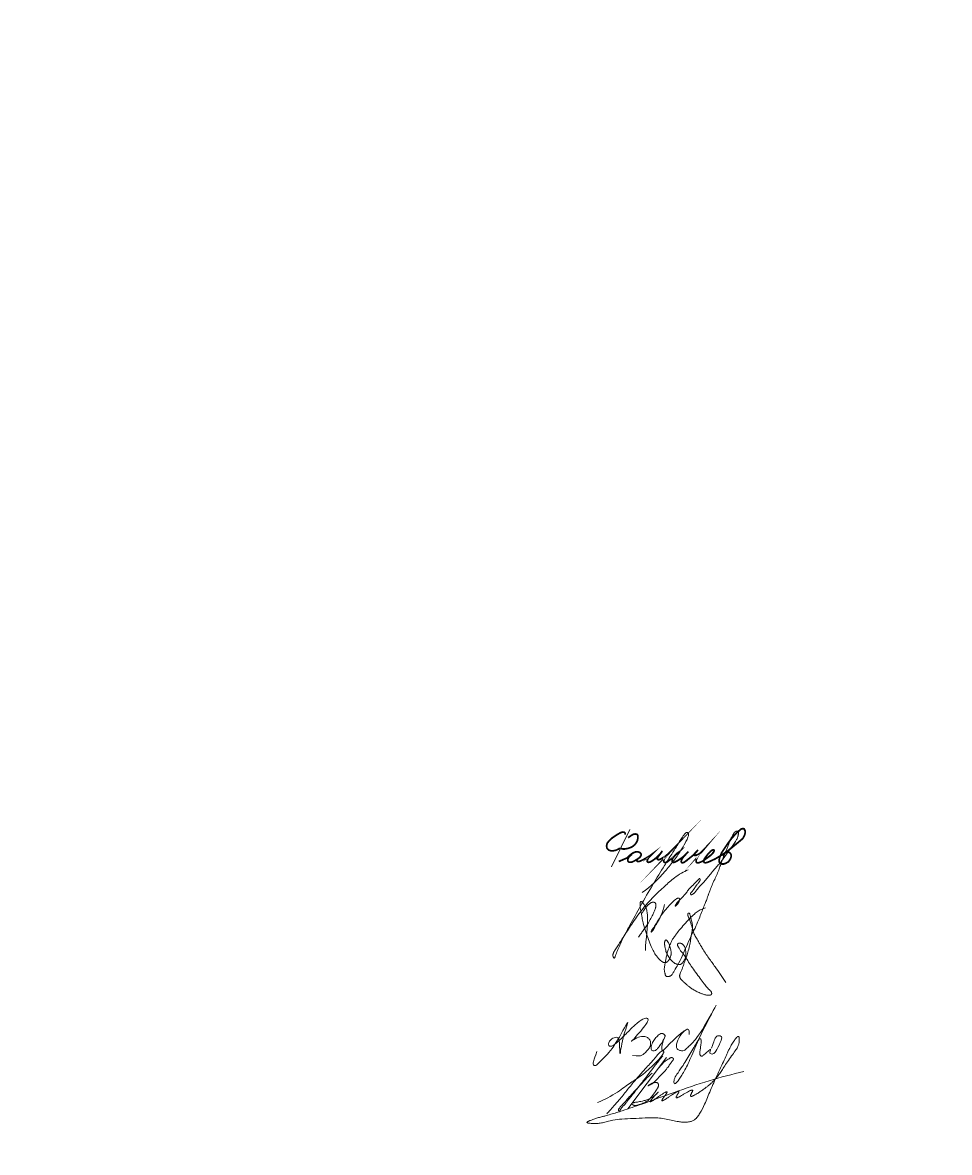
# Model space of a CAD drawing. Header units: millimetres. Extents: x 0 to 210, y 0 to 297.
# Drawn here: x 0 to 96.7, y 0 to 117.9 of the extents above; entities that cross this region are included whole.
import ezdxf

# ---------------------------------------------------------------- set-up
doc = ezdxf.new("R2010")
doc.units = ezdxf.units.MM
for name, pattern in [('K5LT32789', [0]), ('K5LT32790', [0]), ('K5LT32791', [0])]:
    doc.linetypes.add(name, pattern=pattern)
doc.layers.add('Системный слой', color=7, linetype='Continuous')

# ---------------------------------------------------------------- blocks, each defined once
blk = doc.blocks.new('U4')
at = {"layer": 'Системный слой', "color": 5, "linetype": 'K5LT32789', "lineweight": 18, "true_color": 0x0000ff}
for points in [[(67.11, 12.14), (66.9, 12.45), (66.59, 12.45), (66.29, 12.15), (65.95, 11.81), (65.68, 11.35), (65.56, 10.74), (65.75, 10.55), (66.08, 10.63), (66.28, 10.83), (66.52, 11.12), (66.84, 11.61), (67.2, 12.32), (66.84, 11.61), (66.72, 11.04), (66.72, 10.71), (66.8, 10.63), (66.95, 10.68), (67.64, 11.45), (68.4, 12.14), (68.78, 12.48), (69.19, 12.75), (69.37, 12.86), (69.52, 12.86), (69.6, 12.65), (69.6, 12.42), (69.6, 12.18), (69.6, 12.65), (69.52, 12.86), (69.37, 12.87), (68.78, 12.48), (68.23, 11.39), (68.23, 10.9), (68.45, 10.68), (68.77, 10.6), (69.09, 10.6), (69.34, 10.86), (69.67, 11.18), (70.72, 12.23), (73.24, 16.92), (70.72, 12.23), (69.82, 9.99), (69.13, 8.54), (68.51, 7.57), (68.1, 7.08), (67.98, 7.19), (67.98, 7.6), (68.27, 8.13), (68.8, 8.83), (69.64, 10.23), (70.5, 11.69), (70.69, 11.88), (70.83, 11.86), (70.87, 11.63), (70.79, 11.14), (70.74, 10.74), (70.66, 10.35), (70.74, 10.06), (70.9, 9.98), (71.12, 10.2), (71.55, 10.53), (71.93, 10.91), (71.68, 10.41), (71.8, 10.3), (71.97, 10.23), (72.16, 10.3), (72.4, 10.54), (73.03, 11.86), (72.96, 12.13), (72.71, 12.2), (72.4, 12.12), (72.2, 11.72), (72.05, 11.27), (71.93, 10.88)], [(59.96, 10.53), (59.77, 10.01), (59.59, 9.5), (59.53, 9.18), (59.66, 9.05), (59.86, 9.05), (60.03, 9.22), (60.55, 9.74), (61.81, 11), (63.63, 14.57), (62.54, 11.9), (62.34, 9.52), (62.34, 11.72), (62.12, 12.07), (61.6, 11.96), (61.24, 11.6), (61.11, 11.28), (61.24, 11.05), (61.56, 11.05), (62.34, 11.72), (63.41, 12.79), (64.15, 13.53), (64.99, 14.08), (65.35, 13.97), (65.26, 13.66), (65.04, 13.28), (64.34, 12.45), (63.76, 11.76), (63.36, 11.49), (64.14, 12.02), (64.77, 12.13), (65.17, 12.04), (65.45, 11.84), (65.57, 11.51), (65.57, 11.11), (65.33, 10.74), (65.08, 10.5), (64.7, 10.11), (64.27, 10.01), (63.68, 10.12)]]:
    blk.add_open_spline(points, degree=3, dxfattribs=at)
blk = doc.blocks.new('U5')
at = {"layer": 'Системный слой', "color": 5, "linetype": 'K5LT32790', "lineweight": 18, "true_color": 0x0000ff}
blk.add_open_spline([(65.01, 21.08), (65.04, 22.29), (65.34, 23.65), (65.2, 25.09), (65.13, 25.37), (65.05, 25.56), (64.97, 25.72), (64.88, 25.86), (64.79, 25.98), (64.72, 26.07), (64.67, 26.12), (64.63, 26.15), (64.61, 26.17), (64.6, 26.18), (64.58, 26.18), (64.57, 26.19), (64.56, 26.19), (64.56, 26.19), (64.55, 26.19), (64.54, 26.19), (64.54, 26.19), (64.53, 26.18), (64.53, 26.18), (64.52, 26.17), (64.51, 26.17), (64.51, 26.16), (64.5, 26.15), (64.5, 26.13), (64.49, 26.12), (64.48, 26.09), (64.48, 26.06), (64.47, 26.02), (64.47, 25.95), (64.47, 25.86), (64.47, 25.75), (64.47, 25.62), (64.48, 25.48), (64.51, 25.32), (64.54, 25.13), (64.6, 24.86), (64.68, 24.46), (64.79, 23.9), (64.98, 23.18), (65.26, 22.42), (65.53, 21.7), (65.79, 21.1), (66.05, 20.66), (66.29, 20.34), (66.5, 20.12), (66.66, 19.97), (66.78, 19.89), (66.85, 19.85), (66.91, 19.83), (66.96, 19.81), (67.01, 19.81), (67.06, 19.81), (67.11, 19.81), (67.16, 19.82), (67.21, 19.84), (67.25, 19.86), (67.29, 19.88), (67.32, 19.9), (67.35, 19.93), (67.39, 19.97), (67.43, 20.04), (67.49, 20.12), (67.56, 20.24), (67.62, 20.37), (67.66, 20.5), (67.69, 20.62), (67.7, 20.74), (67.7, 20.88), (67.68, 21.05), (67.64, 21.26), (67.58, 21.49), (67.51, 21.7), (67.44, 21.85), (67.39, 21.95), (67.34, 22.02), (67.3, 22.07), (67.26, 22.11), (67.23, 22.13), (67.2, 22.15), (67.19, 22.16), (67.18, 22.16), (67.17, 22.17), (67.16, 22.17), (67.15, 22.17), (67.14, 22.17), (67.14, 22.16), (67.13, 22.16), (67.12, 22.16), (67.12, 22.15), (67.11, 22.15), (67.1, 22.14), (67.09, 22.13), (67.08, 22.12), (67.07, 22.1), (67.06, 22.07), (67.05, 22.03), (67.03, 21.99), (67.02, 21.93), (67.01, 21.87), (67.01, 21.8), (67.01, 21.71), (67.03, 21.59), (67.06, 21.42), (67.1, 21.21), (67.16, 20.96), (67.24, 20.74), (67.35, 20.53), (67.48, 20.33), (67.63, 20.14), (67.8, 19.97), (67.95, 19.83), (68.09, 19.73), (68.21, 19.67), (68.31, 19.64), (68.4, 19.61), (68.48, 19.6), (68.55, 19.6), (68.61, 19.6), (68.66, 19.61), (68.7, 19.63), (68.74, 19.65), (68.78, 19.67), (68.82, 19.7), (68.86, 19.74), (68.92, 19.8), (68.98, 19.88), (69.04, 19.98), (69.11, 20.11), (69.17, 20.25), (69.21, 20.39), (69.23, 20.55), (69.25, 20.72), (69.24, 20.9), (69.22, 21.08), (69.19, 21.24), (69.14, 21.38), (69.09, 21.49), (69.03, 21.57), (68.98, 21.64), (68.93, 21.69), (68.88, 21.73), (68.82, 21.77), (68.76, 21.8), (68.7, 21.82), (68.65, 21.83), (68.6, 21.84), (68.57, 21.84), (68.54, 21.84), (68.51, 21.83), (68.48, 21.82), (68.46, 21.81), (68.43, 21.8), (68.41, 21.78), (68.4, 21.77), (68.39, 21.76), (68.38, 21.74), (68.37, 21.73), (68.37, 21.72), (68.36, 21.71), (68.36, 21.69), (68.36, 21.68), (68.36, 21.66), (68.37, 21.63), (68.37, 21.6), (68.39, 21.56), (68.41, 21.51), (68.45, 21.44), (68.5, 21.35), (68.56, 21.23), (68.64, 21.11), (68.76, 20.96), (68.94, 20.75), (69.17, 20.43), (69.46, 19.97), (69.81, 19.4), (70.26, 18.78), (70.72, 18.19), (71.1, 17.66), (71.37, 17.28), (71.59, 17.07), (71.73, 16.95), (71.81, 16.85), (71.87, 16.78), (71.9, 16.72), (71.92, 16.67), (71.93, 16.63), (71.94, 16.59), (71.94, 16.57), (71.94, 16.55), (71.93, 16.53), (71.93, 16.52), (71.92, 16.5), (71.91, 16.49), (71.91, 16.48), (71.89, 16.47), (71.88, 16.46), (71.86, 16.45), (71.84, 16.43), (71.81, 16.42), (71.77, 16.41), (71.73, 16.4), (71.68, 16.39), (71.62, 16.39), (71.55, 16.39), (71.45, 16.41), (71.31, 16.44), (71.1, 16.49), (70.8, 16.6), (70.43, 16.76), (70.05, 16.95), (69.74, 17.15), (69.5, 17.35), (69.28, 17.55), (69.04, 17.76), (68.84, 17.94), (68.71, 18.09), (68.65, 18.18), (68.62, 18.24), (68.6, 18.3), (68.59, 18.35), (68.59, 18.4), (68.59, 18.45), (68.59, 18.5), (68.61, 18.55), (68.62, 18.61), (68.65, 18.69), (68.7, 18.79), (68.77, 18.95), (68.86, 19.17), (68.96, 19.46), (69.07, 19.78), (69.2, 20.13), (69.35, 20.54), (69.51, 21.07), (69.66, 21.68), (69.75, 22.25), (69.81, 22.71), (69.88, 23.06), (69.93, 23.36), (69.94, 23.59), (69.92, 23.78), (69.88, 23.96), (69.83, 24.16), (69.78, 24.37), (69.74, 24.56), (69.7, 24.7), (69.67, 24.8), (69.65, 24.87), (69.63, 24.91), (69.61, 24.93), (69.6, 24.95), (69.59, 24.96), (69.58, 24.96), (69.57, 24.97), (69.56, 24.97), (69.56, 24.97), (69.55, 24.97), (69.54, 24.97), (69.53, 24.97), (69.52, 24.97), (69.51, 24.97), (69.5, 24.96), (69.49, 24.95), (69.48, 24.95), (69.47, 24.94), (69.46, 24.93), (69.45, 24.92), (69.45, 24.91), (69.44, 24.89), (69.44, 24.88), (69.43, 24.86), (69.43, 24.84), (69.43, 24.81), (69.44, 24.78), (69.45, 24.74), (69.46, 24.69), (69.49, 24.63), (69.52, 24.55), (69.57, 24.45), (69.62, 24.33), (69.67, 24.18), (69.72, 24), (69.79, 23.78), (69.89, 23.51), (69.98, 23.2), (70.06, 22.91), (70.16, 22.66), (70.27, 22.45), (70.41, 22.23), (70.56, 21.98), (70.74, 21.67), (70.98, 21.26), (71.28, 20.79), (71.63, 20.29), (71.96, 19.82), (72.57, 18.98), (73.05, 18.28), (73.41, 17.72)], degree=3, knots=[0, 0, 0, 0, 23.088924, 25.905784, 27.368497, 28.578535, 29.721875, 30.813961, 31.805183, 32.534012, 32.992903, 33.225793, 33.377047, 33.48833, 33.574551, 33.643805, 33.701224, 33.750367, 33.79387, 33.833355, 33.872141, 33.912355, 33.95659, 34.00557, 34.061357, 34.126468, 34.204109, 34.298549, 34.415744, 34.564555, 34.759459, 35.028229, 35.412864, 35.997175, 36.728139, 37.568941, 38.433825, 39.401332, 40.578431, 42.235398, 44.569602, 48.269133, 53.187712, 58.58434, 63.764044, 67.778676, 70.998143, 73.369834, 75.349816, 76.796874, 77.581324, 78.028914, 78.378087, 78.696803, 79.013489, 79.343373, 79.678587, 80.006824, 80.317932, 80.606471, 80.866035, 81.11641, 81.383983, 81.718354, 82.16781, 82.839361, 83.733235, 84.705422, 85.582724, 86.324391, 87.057116, 87.890757, 88.945341, 90.321141, 91.965571, 93.426367, 94.484215, 95.101021, 95.580997, 96.013141, 96.361093, 96.626002, 96.782739, 96.889142, 96.971138, 97.03813, 97.095272, 97.145901, 97.188561, 97.228747, 97.268915, 97.315311, 97.366861, 97.425655, 97.494454, 97.577142, 97.679623, 97.811915, 97.985663, 98.226797, 98.532587, 98.897786, 99.296036, 99.737821, 100.261724, 100.964229, 101.99978, 103.525411, 105.150667, 106.72453, 108.093532, 109.590313, 111.195302, 112.777483, 114.126394, 115.159714, 115.93325, 116.599105, 117.196687, 117.716186, 118.147278, 118.512091, 118.830828, 119.112084, 119.376147, 119.650254, 119.966184, 120.348472, 120.832611, 121.462575, 122.257884, 123.166317, 124.121896, 125.077441, 126.058759, 127.110722, 128.27138, 129.455541, 130.54928, 131.472222, 132.224076, 132.842804, 133.343527, 133.786162, 134.209733, 134.641953, 135.076751, 135.490934, 135.840567, 136.1162, 136.329021, 136.516582, 136.697073, 136.87991, 137.063295, 137.235465, 137.38613, 137.514261, 137.623548, 137.718445, 137.797689, 137.875651, 137.957944, 138.055516, 138.163779, 138.288043, 138.436309, 138.622516, 138.862075, 139.203128, 139.704326, 140.381097, 141.218915, 142.127317, 143.259517, 144.821141, 147.317764, 150.75711, 155.19517, 160.069171, 165.224464, 169.471142, 172.421411, 174.092925, 175.138298, 175.966748, 176.479558, 176.900272, 177.244752, 177.52135, 177.72293, 177.873709, 177.996322, 178.101436, 178.195314, 178.281517, 178.366118, 178.454913, 178.554755, 178.670049, 178.807074, 178.975201, 179.187234, 179.439473, 179.719727, 180.029511, 180.383269, 180.823448, 181.407111, 182.246837, 183.563618, 185.512414, 188.365901, 191.16936, 193.636194, 195.215931, 197.147086, 199.269225, 201.224518, 202.392176, 202.935446, 203.335749, 203.665039, 203.98044, 204.30527, 204.630666, 204.95421, 205.28424, 205.683122, 206.145312, 206.866804, 207.837862, 209.464316, 211.387339, 213.648133, 215.828171, 218.361631, 222.046321, 226.400789, 230.237614, 232.987127, 235.143069, 237.145235, 238.600123, 239.59432, 240.714469, 242.086859, 243.579513, 244.83703, 245.773068, 246.379449, 246.80954, 247.077534, 247.227517, 247.33398, 247.41847, 247.489521, 247.552012, 247.609222, 247.663606, 247.717168, 247.768592, 247.820784, 247.876677, 247.942191, 248.018083, 248.10247, 248.189421, 248.269471, 248.347072, 248.425637, 248.512886, 248.605679, 248.706816, 248.820413, 248.952282, 249.111489, 249.313956, 249.574155, 249.89782, 250.303709, 250.841791, 251.528272, 252.381244, 253.359593, 254.475963, 255.872687, 257.851092, 259.938273, 261.963603, 263.469883, 265.046448, 266.586695, 268.366913, 270.599666, 273.407082, 277.373027, 281.234201, 284.882343, 288.313023, 301, 301, 301, 301], dxfattribs=at)
blk = doc.blocks.new('U6')
at = {"layer": 'Системный слой', "color": 5, "linetype": 'K5LT32790', "lineweight": 18, "true_color": 0x0000ff}
for points, knots in [([(64.69, 27.13), (65.58, 27.76), (66.7, 28.81), (67.92, 30.37), (68.66, 31.35), (69.1, 32.18), (69.39, 32.68), (69.48, 32.95), (69.51, 33.08), (69.52, 33.16), (69.52, 33.22), (69.52, 33.25), (69.51, 33.27), (69.5, 33.29), (69.5, 33.3), (69.49, 33.32), (69.48, 33.33), (69.46, 33.34), (69.45, 33.35), (69.43, 33.36), (69.41, 33.37), (69.39, 33.38), (69.37, 33.38), (69.35, 33.38), (69.33, 33.38), (69.31, 33.38), (69.3, 33.37), (69.28, 33.37), (69.26, 33.36), (69.24, 33.35), (69.22, 33.33), (69.19, 33.3), (69.15, 33.26), (69.09, 33.18), (68.98, 33.04), (68.8, 32.8), (68.55, 32.41), (68.21, 31.82), (67.67, 30.99), (66.84, 29.69), (65.75, 27.88), (64.54, 25.8), (63.54, 23.99), (62.87, 22.74), (62.5, 22.01), (62.31, 21.57), (62.17, 21.23), (62.05, 20.94), (61.95, 20.69), (61.88, 20.49), (61.84, 20.38), (61.81, 20.33), (61.8, 20.31), (61.79, 20.29), (61.78, 20.28), (61.78, 20.28), (61.77, 20.27), (61.77, 20.27), (61.76, 20.27), (61.76, 20.27), (61.75, 20.27), (61.75, 20.27), (61.74, 20.27), (61.74, 20.27), (61.74, 20.27), (61.73, 20.27), (61.73, 20.28), (61.72, 20.28), (61.72, 20.29), (61.71, 20.3), (61.7, 20.31), (61.69, 20.33), (61.67, 20.36), (61.66, 20.4), (61.64, 20.44), (61.63, 20.49), (61.63, 20.54), (61.63, 20.6), (61.63, 20.66), (61.64, 20.72), (61.67, 20.78), (61.7, 20.85), (61.74, 20.93), (61.82, 21.07), (61.97, 21.31), (62.27, 21.78), (62.81, 22.64), (63.61, 23.86), (64.62, 25.33), (65.81, 26.63), (66.97, 27.73), (67.91, 28.57), (68.74, 29.14), (69.25, 29.38), (69.49, 29.49)], [0, 0, 0, 0, 8.550609, 12.054989, 15.548009, 18.191121, 19.498995, 20.058209, 20.381615, 20.589671, 20.716665, 20.79368, 20.851701, 20.900722, 20.944653, 20.985245, 21.025642, 21.06834, 21.115939, 21.168338, 21.224707, 21.283052, 21.340576, 21.394663, 21.443781, 21.488289, 21.53119, 21.575808, 21.625508, 21.683081, 21.754287, 21.848548, 21.98875, 22.223415, 22.641351, 23.38396, 24.591455, 26.333193, 28.725175, 32.394143, 38.444137, 45.386804, 51.336644, 54.759282, 56.550214, 57.736198, 58.581068, 59.410817, 60.190375, 60.748602, 61.044545, 61.139793, 61.19713, 61.237089, 61.267135, 61.290713, 61.309862, 61.325937, 61.339917, 61.352551, 61.36445, 61.376142, 61.388111, 61.400062, 61.412022, 61.424542, 61.439066, 61.45699, 61.479741, 61.509795, 61.550475, 61.607942, 61.688058, 61.795635, 61.922219, 62.059168, 62.198495, 62.342871, 62.495112, 62.658157, 62.830855, 63.02153, 63.245709, 63.594568, 64.237865, 65.516344, 67.957442, 72.253573, 76.989753, 81.977365, 86.090995, 89.562811, 91.905588, 94, 94, 94, 94]), ([(67.01, 25.88), (66.94, 25.44), (66.73, 24.89), (66.4, 24.21), (66.18, 23.86), (66.02, 23.56), (65.93, 23.38), (65.88, 23.28), (65.84, 23.21), (65.8, 23.17), (65.77, 23.13), (65.74, 23.09), (65.7, 23.05), (65.67, 23.02), (65.65, 23), (65.63, 22.98), (65.62, 22.98), (65.62, 22.97), (65.61, 22.97), (65.61, 22.97), (65.61, 22.97), (65.61, 22.97), (65.6, 22.97), (65.6, 22.97), (65.6, 22.97), (65.6, 22.97), (65.6, 22.97), (65.6, 22.98), (65.6, 22.98), (65.6, 22.98), (65.6, 22.99), (65.61, 22.99), (65.61, 23), (65.61, 23.02), (65.62, 23.04), (65.63, 23.06), (65.65, 23.09), (65.66, 23.13), (65.68, 23.17), (65.7, 23.22), (65.74, 23.27), (65.78, 23.33), (65.85, 23.41), (65.93, 23.53), (66.05, 23.71), (66.19, 23.93), (66.31, 24.16), (66.45, 24.4), (66.6, 24.66), (66.8, 24.93), (67, 25.18), (67.18, 25.39), (67.38, 25.62), (67.6, 25.88), (67.86, 26.14), (68.06, 26.33), (68.19, 26.43), (68.26, 26.47), (68.31, 26.5), (68.36, 26.52), (68.4, 26.53), (68.44, 26.54), (68.47, 26.54), (68.49, 26.54), (68.5, 26.54), (68.52, 26.54), (68.53, 26.54), (68.53, 26.53), (68.54, 26.53), (68.55, 26.52), (68.55, 26.51), (68.56, 26.51), (68.56, 26.5), (68.56, 26.49), (68.57, 26.47), (68.57, 26.46), (68.57, 26.44), (68.57, 26.41), (68.57, 26.37), (68.56, 26.31), (68.55, 26.25), (68.53, 26.19), (68.52, 26.14), (68.5, 26.09), (68.47, 26.04), (68.43, 25.99), (68.39, 25.93), (68.35, 25.88), (68.31, 25.84), (68.28, 25.81), (68.25, 25.78), (68.22, 25.75), (68.19, 25.73), (68.17, 25.71), (68.15, 25.7), (68.14, 25.7), (68.14, 25.69), (68.13, 25.69), (68.13, 25.69), (68.13, 25.69), (68.12, 25.69), (68.12, 25.69), (68.12, 25.69), (68.12, 25.69), (68.12, 25.69), (68.11, 25.69), (68.11, 25.69), (68.11, 25.7), (68.11, 25.7), (68.12, 25.7), (68.12, 25.71), (68.12, 25.71), (68.12, 25.72), (68.12, 25.72), (68.13, 25.73), (68.13, 25.75), (68.15, 25.77), (68.16, 25.8), (68.17, 25.82), (68.19, 25.84), (68.2, 25.87), (68.22, 25.9), (68.25, 25.95), (68.28, 26.01), (68.33, 26.08), (68.39, 26.16), (68.48, 26.24), (68.59, 26.34), (68.73, 26.46), (68.86, 26.6), (68.98, 26.75), (69.1, 26.89), (69.23, 27.04), (69.36, 27.19), (69.49, 27.37), (69.62, 27.54), (69.79, 27.72), (69.98, 27.89), (70.17, 28.07), (70.3, 28.2), (70.39, 28.3), (70.45, 28.37), (70.5, 28.43), (70.55, 28.48), (70.58, 28.52), (70.61, 28.54), (70.63, 28.55), (70.64, 28.56), (70.65, 28.57), (70.66, 28.57), (70.67, 28.57), (70.67, 28.57), (70.68, 28.57), (70.68, 28.57), (70.69, 28.57), (70.69, 28.56), (70.69, 28.56), (70.7, 28.56), (70.7, 28.55), (70.7, 28.55), (70.71, 28.54), (70.71, 28.53), (70.71, 28.52), (70.72, 28.51), (70.72, 28.49), (70.72, 28.47), (70.72, 28.44), (70.72, 28.42), (70.72, 28.39), (70.71, 28.36), (70.7, 28.34), (70.68, 28.31), (70.66, 28.27), (70.61, 28.21), (70.55, 28.12), (70.45, 28), (70.35, 27.87), (70.24, 27.71), (70.14, 27.55), (70.04, 27.43), (69.96, 27.32), (69.9, 27.23), (69.84, 27.17), (69.8, 27.13), (69.77, 27.09), (69.75, 27.06), (69.74, 27.04), (69.73, 27.03), (69.73, 27.01), (69.73, 26.99), (69.73, 26.97), (69.73, 26.96), (69.74, 26.94), (69.74, 26.93), (69.75, 26.91), (69.75, 26.9), (69.76, 26.9), (69.76, 26.89), (69.77, 26.89), (69.78, 26.88), (69.78, 26.88), (69.79, 26.88), (69.8, 26.88), (69.81, 26.88), (69.82, 26.88), (69.83, 26.88), (69.85, 26.88), (69.87, 26.89), (69.89, 26.9), (69.93, 26.92), (69.97, 26.94), (70.02, 26.98), (70.07, 27.02), (70.13, 27.07), (70.19, 27.13), (70.27, 27.23), (70.38, 27.38), (70.54, 27.59), (70.77, 27.85), (71.07, 28.16), (71.4, 28.54), (71.75, 28.97), (72.09, 29.39), (72.45, 29.8), (72.8, 30.2), (73.16, 30.64), (73.48, 31.12), (73.81, 31.59), (74.13, 32.01), (74.38, 32.39), (74.56, 32.66), (74.64, 32.85), (74.68, 32.98), (74.7, 33.08), (74.71, 33.16), (74.72, 33.22), (74.73, 33.27), (74.73, 33.31), (74.72, 33.34), (74.72, 33.37), (74.71, 33.4), (74.69, 33.42), (74.68, 33.45), (74.67, 33.47), (74.65, 33.48), (74.63, 33.5), (74.62, 33.5), (74.6, 33.51), (74.59, 33.52), (74.58, 33.52), (74.56, 33.52), (74.55, 33.52), (74.53, 33.52), (74.51, 33.51), (74.48, 33.51), (74.45, 33.49), (74.42, 33.48), (74.39, 33.45), (74.35, 33.42), (74.31, 33.38), (74.27, 33.34), (74.23, 33.28), (74.19, 33.21), (74.14, 33.11), (74.05, 32.96), (73.93, 32.73), (73.8, 32.44), (73.68, 32.09), (73.54, 31.74), (73.39, 31.37), (73.21, 30.97), (73.05, 30.52), (72.88, 30.05), (72.71, 29.56), (72.5, 29.03), (72.24, 28.46), (71.98, 27.92), (71.79, 27.43), (71.67, 27.09), (71.6, 26.9), (71.55, 26.78), (71.5, 26.62), (71.4, 26.35), (71.24, 25.94), (71.03, 25.44), (70.8, 24.85), (70.53, 24.16), (70.19, 23.38), (69.73, 22.48), (69.29, 21.49), (68.86, 20.5), (68.47, 19.65), (68.1, 19.09), (67.92, 18.73), (67.81, 18.57), (67.73, 18.49), (67.68, 18.45), (67.63, 18.42), (67.57, 18.39), (67.51, 18.37), (67.45, 18.35), (67.39, 18.34), (67.33, 18.34), (67.28, 18.34), (67.25, 18.35), (67.22, 18.36), (67.2, 18.37), (67.19, 18.38), (67.17, 18.39), (67.16, 18.4), (67.14, 18.42), (67.13, 18.43), (67.12, 18.46), (67.1, 18.49), (67.09, 18.54), (67.07, 18.62), (67.05, 18.72), (67.02, 18.85), (66.99, 18.98), (66.98, 19.12), (66.99, 19.26), (67.02, 19.43), (67.06, 19.64), (67.11, 19.93), (67.17, 20.29), (67.26, 20.71), (67.39, 21.09), (67.5, 21.4), (67.58, 21.65), (67.67, 21.88), (67.78, 22.12), (67.95, 22.39), (68.21, 22.74), (68.57, 23.22), (69.08, 23.8), (69.6, 24.37), (70.08, 24.84), (70.45, 25.14), (70.73, 25.31), (70.99, 25.41), (71.17, 25.47), (71.28, 25.51)], [0, 0, 0, 0, 9.050129, 12.27524, 15.459, 17.73484, 19.057413, 19.710841, 20.186256, 20.578255, 20.920156, 21.263228, 21.624829, 21.943402, 22.174143, 22.29629, 22.36276, 22.406894, 22.439057, 22.464194, 22.484922, 22.502166, 22.516262, 22.528133, 22.539447, 22.552242, 22.56817, 22.588053, 22.611987, 22.639741, 22.672744, 22.715192, 22.776687, 22.87041, 23.023044, 23.2152, 23.446308, 23.698853, 24.014406, 24.364067, 24.793807, 25.28352, 25.941626, 26.877925, 28.429965, 30.348657, 32.240773, 33.898399, 35.948367, 38.485583, 40.825304, 42.59187, 44.267244, 46.970047, 49.74801, 51.863744, 52.701471, 53.104911, 53.483029, 53.862972, 54.210178, 54.473163, 54.650607, 54.780151, 54.882015, 54.96597, 55.037892, 55.101774, 55.160577, 55.215489, 55.269733, 55.3265, 55.390437, 55.464507, 55.552848, 55.661752, 55.802045, 55.996896, 56.278982, 56.657771, 57.087852, 57.530059, 57.926999, 58.28654, 58.645161, 59.086887, 59.580412, 60.070145, 60.456808, 60.770321, 61.020502, 61.287434, 61.539711, 61.751465, 61.877288, 61.951174, 62.001019, 62.037083, 62.064047, 62.085222, 62.102691, 62.117816, 62.131035, 62.143011, 62.154708, 62.167188, 62.181333, 62.197688, 62.21651, 62.238222, 62.264236, 62.296726, 62.338711, 62.394112, 62.469848, 62.581386, 62.750144, 62.953234, 63.151975, 63.325302, 63.501424, 63.750698, 64.126703, 64.655732, 65.239268, 65.888652, 66.649933, 67.724768, 68.970934, 70.450533, 71.673771, 72.965674, 74.199734, 75.716608, 77.191491, 78.669398, 80.263602, 82.259995, 84.0227, 85.431088, 86.180031, 86.82002, 87.357354, 87.830339, 88.196682, 88.427814, 88.563885, 88.657509, 88.728451, 88.784957, 88.831759, 88.871976, 88.907862, 88.941164, 88.973333, 89.002363, 89.031139, 89.061129, 89.097204, 89.139544, 89.190239, 89.252182, 89.329582, 89.428874, 89.559889, 89.727893, 89.910432, 90.08993, 90.259821, 90.437176, 90.634512, 90.867411, 91.167757, 91.627014, 92.382088, 93.419966, 94.672454, 96.030915, 97.344377, 98.512333, 99.382533, 100.080146, 100.642761, 101.098523, 101.416568, 101.614452, 101.761411, 101.888131, 102.002041, 102.112642, 102.228685, 102.353162, 102.475542, 102.582798, 102.67162, 102.744553, 102.805473, 102.857643, 102.905538, 102.953137, 103.003348, 103.057077, 103.11538, 103.180499, 103.255316, 103.343787, 103.451799, 103.589159, 103.775473, 104.036879, 104.381072, 104.782032, 105.231565, 105.731185, 106.331113, 107.131661, 108.329516, 110.150194, 112.636877, 115.501671, 119.160964, 122.898631, 126.952961, 130.409086, 134.037174, 137.994275, 142.035946, 146.041027, 149.822245, 153.085433, 155.385996, 156.523495, 157.344961, 158.084473, 158.656408, 159.032405, 159.319553, 159.62593, 159.882585, 160.081757, 160.265654, 160.447561, 160.63144, 160.806021, 160.962993, 161.100471, 161.220792, 161.327559, 161.424857, 161.521276, 161.623153, 161.736504, 161.863212, 162.008568, 162.179889, 162.387514, 162.643846, 162.945007, 163.264358, 163.6135, 164.014772, 164.533206, 165.020618, 165.794064, 166.857794, 168.64401, 171.006738, 173.517367, 176.204619, 178.789913, 181.800729, 185.264053, 188.598832, 192.086757, 196.039981, 200.351441, 204.98312, 208.606796, 211.174086, 212.324149, 212.840152, 213.814159, 215.76165, 218.911517, 222.760316, 227.121283, 231.883071, 238.054257, 244.879079, 252.670992, 260.372327, 267.206768, 271.910472, 274.294825, 275.442431, 276.007431, 276.456493, 276.872537, 277.298483, 277.734538, 278.182349, 278.627236, 279.027811, 279.347916, 279.582846, 279.760539, 279.906542, 280.032941, 280.152577, 280.276179, 280.413989, 280.572354, 280.762102, 281.004984, 281.334701, 281.830666, 282.557033, 283.530703, 284.521091, 285.429966, 286.323075, 287.47734, 288.942216, 290.783007, 293.428229, 296.57457, 299.586331, 301.717918, 303.359613, 305.016414, 306.799751, 308.827327, 311.560281, 315.955926, 321.284596, 327.290578, 331.929165, 335.294372, 337.07654, 338.608554, 341, 341, 341, 341]), ([(64.67, 24.98), (64.85, 25.26), (65.06, 25.61), (65.4, 25.91), (65.52, 26), (65.62, 26.06), (65.7, 26.09), (65.76, 26.11), (65.8, 26.11), (65.84, 26.11), (65.87, 26.11), (65.9, 26.11), (65.93, 26.1), (65.96, 26.08), (65.99, 26.07), (66.02, 26.05), (66.04, 26.02), (66.06, 26), (66.08, 25.97), (66.09, 25.95), (66.1, 25.92), (66.11, 25.89), (66.12, 25.85), (66.12, 25.81), (66.12, 25.76), (66.11, 25.69), (66.1, 25.59), (66.06, 25.46), (66, 25.29), (65.89, 25.02), (65.71, 24.63), (65.46, 24.15), (65.15, 23.68), (64.86, 23.26), (64.57, 22.86), (64.39, 22.6), (64.28, 22.45)], [0, 0, 0, 0, 6.031327, 7.224988, 8.103691, 8.779791, 9.271523, 9.620615, 9.879085, 10.092232, 10.278511, 10.453749, 10.630111, 10.818394, 11.017829, 11.223201, 11.427374, 11.623322, 11.806227, 11.978077, 12.150954, 12.337468, 12.550087, 12.799771, 13.111892, 13.519386, 14.078895, 14.842107, 15.895849, 17.445078, 19.990893, 23.601088, 27.190299, 30.147219, 32.759048, 36, 36, 36, 36])]:
    blk.add_open_spline(points, degree=3, knots=knots, dxfattribs=at)
blk = doc.blocks.new('U7')
at = {"layer": 'Системный слой', "color": 5, "linetype": 'K5LT32790', "lineweight": 18, "true_color": 0x0000ff}
blk.add_line((67.23, 9.89), (63.17, 4.55), dxfattribs=at)
for points, knots in [([(66.46, 8.87), (66.65, 9.11), (66.91, 9.4), (67.29, 9.66), (67.46, 9.77), (67.59, 9.84), (67.67, 9.88), (67.71, 9.89), (67.74, 9.89), (67.77, 9.89), (67.8, 9.89), (67.82, 9.88), (67.84, 9.87), (67.86, 9.86), (67.88, 9.85), (67.9, 9.83), (67.91, 9.82), (67.92, 9.81), (67.93, 9.8), (67.93, 9.79), (67.94, 9.78), (67.94, 9.76), (67.94, 9.75), (67.94, 9.73), (67.94, 9.72), (67.93, 9.7), (67.93, 9.67), (67.91, 9.65), (67.89, 9.61), (67.86, 9.57), (67.81, 9.5), (67.74, 9.42), (67.66, 9.31), (67.55, 9.17), (67.44, 9), (67.29, 8.79), (67.08, 8.53), (66.83, 8.27), (66.57, 8.01), (66.36, 7.79), (66.19, 7.62), (66.07, 7.48), (65.96, 7.37), (65.88, 7.3), (65.81, 7.24), (65.74, 7.19), (65.67, 7.15), (65.59, 7.1), (65.5, 7.05), (65.43, 7.01), (65.38, 6.98), (65.34, 6.96), (65.32, 6.95), (65.31, 6.95), (65.3, 6.94), (65.29, 6.94), (65.28, 6.94), (65.28, 6.94), (65.28, 6.94), (65.28, 6.94), (65.27, 6.93), (65.27, 6.93), (65.27, 6.94), (65.27, 6.94), (65.27, 6.94), (65.27, 6.94), (65.27, 6.94), (65.28, 6.94), (65.28, 6.94), (65.28, 6.94), (65.28, 6.95), (65.29, 6.95), (65.29, 6.95), (65.3, 6.96), (65.31, 6.96), (65.32, 6.97), (65.33, 6.98), (65.36, 7), (65.39, 7.02), (65.45, 7.06), (65.52, 7.1), (65.6, 7.15), (65.69, 7.2), (65.78, 7.24), (65.88, 7.27), (65.97, 7.29), (66.05, 7.3), (66.12, 7.3), (66.17, 7.29), (66.21, 7.28), (66.25, 7.27), (66.27, 7.26), (66.29, 7.25), (66.3, 7.24), (66.32, 7.22), (66.33, 7.2), (66.34, 7.18), (66.36, 7.16), (66.37, 7.13), (66.37, 7.09), (66.38, 7.05), (66.38, 7.01), (66.38, 6.97), (66.37, 6.92), (66.36, 6.87), (66.34, 6.8), (66.3, 6.73), (66.24, 6.63), (66.15, 6.5), (66.01, 6.29), (65.84, 6.03), (65.63, 5.76), (65.41, 5.53), (65.21, 5.36), (65.03, 5.25), (64.84, 5.16), (64.62, 5.08), (64.39, 5), (64.2, 4.92), (64.07, 4.89), (63.99, 4.88), (63.94, 4.88), (63.89, 4.89), (63.85, 4.9), (63.8, 4.92), (63.75, 4.94), (63.71, 4.96), (63.69, 4.98), (63.66, 4.99), (63.64, 5.01), (63.63, 5.02), (63.61, 5.04), (63.6, 5.05), (63.59, 5.06), (63.59, 5.08), (63.58, 5.09), (63.59, 5.1), (63.59, 5.11), (63.6, 5.12), (63.61, 5.13), (63.63, 5.14), (63.65, 5.15), (63.68, 5.16), (63.72, 5.17), (63.77, 5.18), (63.83, 5.2), (63.92, 5.22), (64.04, 5.24), (64.2, 5.26), (64.42, 5.3), (64.72, 5.36), (65.07, 5.45), (65.39, 5.57), (65.66, 5.7), (65.85, 5.83), (66, 5.94), (66.11, 6.04), (66.19, 6.11), (66.24, 6.17), (66.27, 6.2), (66.3, 6.23), (66.32, 6.25), (66.33, 6.27), (66.34, 6.28), (66.35, 6.29), (66.35, 6.29), (66.35, 6.3), (66.36, 6.3), (66.36, 6.3), (66.36, 6.3), (66.36, 6.31), (66.36, 6.31), (66.36, 6.31), (66.36, 6.31), (66.36, 6.31), (66.35, 6.31), (66.35, 6.3), (66.35, 6.3), (66.34, 6.3), (66.34, 6.29), (66.33, 6.28), (66.31, 6.27), (66.3, 6.26), (66.28, 6.23), (66.25, 6.21), (66.21, 6.17), (66.16, 6.12), (66.09, 6.04), (65.99, 5.92), (65.86, 5.78), (65.74, 5.63), (65.65, 5.52), (65.59, 5.44), (65.56, 5.4), (65.54, 5.37), (65.53, 5.35), (65.53, 5.33), (65.52, 5.32), (65.52, 5.31), (65.52, 5.3), (65.52, 5.3), (65.52, 5.29), (65.53, 5.29), (65.54, 5.29), (65.55, 5.29), (65.56, 5.29), (65.58, 5.3), (65.6, 5.3), (65.63, 5.32), (65.66, 5.34), (65.71, 5.36), (65.78, 5.4), (65.86, 5.45), (65.98, 5.53), (66.16, 5.66), (66.4, 5.82), (66.66, 6), (66.87, 6.14), (67.01, 6.23), (67.1, 6.27), (67.15, 6.3), (67.19, 6.32), (67.22, 6.33), (67.24, 6.33), (67.25, 6.33), (67.27, 6.33), (67.27, 6.33), (67.28, 6.32), (67.28, 6.32), (67.29, 6.31), (67.28, 6.3), (67.28, 6.29), (67.28, 6.27), (67.27, 6.26), (67.26, 6.24), (67.25, 6.21), (67.23, 6.18), (67.2, 6.14), (67.16, 6.08), (67.1, 5.99), (67.02, 5.87), (66.92, 5.74), (66.85, 5.63), (66.79, 5.55), (66.77, 5.5), (66.75, 5.47), (66.74, 5.44), (66.73, 5.43), (66.73, 5.41), (66.72, 5.4), (66.72, 5.4), (66.73, 5.39), (66.73, 5.38), (66.74, 5.38), (66.74, 5.37), (66.75, 5.37), (66.77, 5.38), (66.79, 5.38), (66.81, 5.39), (66.84, 5.4), (66.88, 5.42), (66.92, 5.44), (66.99, 5.48), (67.08, 5.53), (67.2, 5.61), (67.38, 5.73), (67.62, 5.89), (67.88, 6.07), (68.1, 6.21), (68.24, 6.29), (68.33, 6.34), (68.38, 6.36), (68.42, 6.38), (68.45, 6.39), (68.47, 6.39), (68.49, 6.39), (68.5, 6.39), (68.51, 6.39), (68.52, 6.38), (68.52, 6.37), (68.52, 6.36), (68.52, 6.34), (68.52, 6.33), (68.51, 6.31), (68.51, 6.29), (68.5, 6.27), (68.48, 6.24), (68.46, 6.2), (68.42, 6.14), (68.37, 6.05), (68.32, 5.96), (68.27, 5.88), (68.24, 5.83), (68.23, 5.79), (68.22, 5.77), (68.21, 5.75), (68.21, 5.74), (68.21, 5.73), (68.21, 5.72), (68.21, 5.71), (68.21, 5.7), (68.22, 5.7), (68.23, 5.69), (68.24, 5.69), (68.26, 5.69), (68.28, 5.69), (68.3, 5.69), (68.33, 5.7), (68.37, 5.72), (68.42, 5.74), (68.49, 5.77), (68.58, 5.81), (68.7, 5.88), (68.89, 6), (69.13, 6.14), (69.39, 6.29), (69.58, 6.4), (69.71, 6.46), (69.78, 6.48), (69.82, 6.5), (69.86, 6.51), (69.88, 6.51), (69.9, 6.51), (69.92, 6.51), (69.93, 6.5), (69.94, 6.49), (69.95, 6.48), (69.95, 6.47), (69.95, 6.46), (69.95, 6.44), (69.95, 6.43), (69.94, 6.41), (69.93, 6.39), (69.92, 6.36), (69.91, 6.33), (69.88, 6.27), (69.84, 6.2), (69.8, 6.11), (69.77, 6.04), (69.74, 5.99), (69.73, 5.96), (69.73, 5.94), (69.72, 5.92), (69.72, 5.91), (69.72, 5.89), (69.73, 5.88), (69.73, 5.87), (69.74, 5.86), (69.74, 5.85), (69.75, 5.85), (69.76, 5.84), (69.78, 5.84), (69.79, 5.84), (69.81, 5.84), (69.84, 5.85), (69.87, 5.85), (69.9, 5.86), (69.95, 5.88), (70.01, 5.91), (70.09, 5.94), (70.19, 6), (70.34, 6.08), (70.55, 6.22), (70.82, 6.4), (71.14, 6.62), (71.43, 6.84), (71.7, 7.06), (71.94, 7.27), (72.17, 7.5), (72.4, 7.75), (72.65, 8.06), (72.92, 8.45), (73.23, 8.93), (73.59, 9.47), (73.99, 10.04), (74.35, 10.54), (74.6, 10.9), (74.71, 11.14), (74.76, 11.29), (74.79, 11.43), (74.81, 11.56), (74.82, 11.69), (74.82, 11.81), (74.81, 11.9), (74.8, 11.96), (74.8, 12.01), (74.79, 12.03), (74.78, 12.05), (74.77, 12.07), (74.76, 12.08), (74.75, 12.09), (74.74, 12.1), (74.74, 12.1), (74.73, 12.1), (74.72, 12.11), (74.72, 12.11), (74.71, 12.11), (74.7, 12.11), (74.68, 12.1), (74.67, 12.1), (74.66, 12.09), (74.64, 12.08), (74.62, 12.06), (74.59, 12.04), (74.56, 12.02), (74.52, 11.97), (74.47, 11.91), (74.39, 11.82), (74.3, 11.68), (74.17, 11.5), (74.04, 11.3), (73.91, 11.07), (73.77, 10.81), (73.6, 10.45), (73.38, 9.92), (73, 9.11), (72.44, 7.94), (71.8, 6.53), (71.29, 5.17), (70.82, 4.25), (70.5, 3.77), (70.32, 3.56), (70.19, 3.45), (70.07, 3.36), (69.94, 3.29), (69.79, 3.23), (69.62, 3.19), (69.41, 3.16), (69.16, 3.14), (68.85, 3.16), (68.4, 3.22), (67.84, 3.34), (67.19, 3.49), (66.51, 3.59), (65.77, 3.63), (64.86, 3.59), (63.76, 3.53), (62.64, 3.5), (61.72, 3.4), (61.06, 3.22), (60.55, 3.09), (60.13, 3.02), (59.77, 3), (59.5, 3.01), (59.28, 3.03), (59.12, 3.05), (59.03, 3.06), (58.99, 3.08), (58.96, 3.08), (58.94, 3.09), (58.93, 3.1), (58.92, 3.1), (58.92, 3.11), (58.91, 3.11), (58.91, 3.12), (58.91, 3.12), (58.91, 3.12), (58.9, 3.13), (58.9, 3.13), (58.9, 3.14), (58.91, 3.14), (58.91, 3.15), (58.91, 3.15), (58.92, 3.16), (58.92, 3.17), (58.93, 3.17), (58.94, 3.18), (58.96, 3.19), (58.98, 3.21), (59, 3.22), (59.04, 3.24), (59.1, 3.27), (59.18, 3.3), (59.3, 3.35), (59.46, 3.41), (59.63, 3.48), (59.81, 3.54), (60.01, 3.6), (60.22, 3.66), (60.48, 3.72), (60.87, 3.82), (61.59, 4.03), (62.89, 4.43), (65.09, 5.19), (68.09, 6.29), (71.62, 7.52), (74.07, 8.16), (75.29, 8.43)], [0, 0, 0, 0, 6.158308, 7.924944, 9.397219, 10.421772, 10.878244, 11.151197, 11.36381, 11.548551, 11.718723, 11.877713, 12.036027, 12.196544, 12.358164, 12.506286, 12.632493, 12.736928, 12.819521, 12.898812, 12.980771, 13.07523, 13.173556, 13.279268, 13.396608, 13.531064, 13.690326, 13.886288, 14.140321, 14.494376, 15.023758, 15.795804, 16.773927, 17.9322, 19.328256, 21.031002, 23.191239, 26.01508, 28.508359, 30.764949, 32.158381, 33.57364, 34.542076, 35.296285, 35.858711, 36.382363, 36.930279, 37.613953, 38.340853, 38.974758, 39.36394, 39.584276, 39.729431, 39.831741, 39.905683, 39.959643, 39.999056, 40.02768, 40.048222, 40.062694, 40.072775, 40.079767, 40.084961, 40.089793, 40.09578, 40.104088, 40.115492, 40.13093, 40.149822, 40.171984, 40.197656, 40.229358, 40.269864, 40.322352, 40.391158, 40.483151, 40.610685, 40.79026, 41.065436, 41.512004, 42.088709, 42.770629, 43.467951, 44.184491, 44.869892, 45.483626, 46.046275, 46.524145, 46.915912, 47.196275, 47.40917, 47.586207, 47.738846, 47.877531, 48.013016, 48.157728, 48.31924, 48.502929, 48.715108, 48.96183, 49.243774, 49.540729, 49.8478, 50.172102, 50.537958, 50.965281, 51.494288, 52.20384, 53.298857, 54.917421, 57.240739, 59.738769, 62.02238, 63.698303, 65.037791, 66.331625, 68.02956, 69.84719, 71.368716, 72.206354, 72.649589, 72.981788, 73.276043, 73.570472, 73.929446, 74.299002, 74.63126, 74.848184, 75.010867, 75.161965, 75.335461, 75.49506, 75.620009, 75.719661, 75.802316, 75.875542, 75.946386, 76.021533, 76.107513, 76.21105, 76.339562, 76.501776, 76.708489, 76.973585, 77.315523, 77.75974, 78.342864, 79.120835, 80.18625, 81.706721, 83.852292, 86.465219, 88.951659, 90.978666, 92.487594, 93.76585, 94.760654, 95.480574, 95.959313, 96.294546, 96.536659, 96.714464, 96.846112, 96.943809, 97.01613, 97.069288, 97.107887, 97.1354, 97.154486, 97.167231, 97.175363, 97.180572, 97.184743, 97.189776, 97.197329, 97.209122, 97.228653, 97.258997, 97.303617, 97.365208, 97.448469, 97.559514, 97.706462, 97.900415, 98.157187, 98.500801, 98.971779, 99.653407, 100.680484, 102.16221, 103.578184, 104.648543, 105.155236, 105.478521, 105.704428, 105.867108, 105.985778, 106.07285, 106.137041, 106.188892, 106.233202, 106.275598, 106.31862, 106.370033, 106.436882, 106.52608, 106.645289, 106.803787, 107.01342, 107.289946, 107.655243, 108.141506, 108.800592, 109.730549, 111.109505, 113.317286, 115.629589, 117.547768, 118.521059, 119.084698, 119.470627, 119.745056, 119.943042, 120.086716, 120.191551, 120.26935, 120.330025, 120.382672, 120.435962, 120.498121, 120.565387, 120.641314, 120.728412, 120.840736, 120.985691, 121.174077, 121.421722, 121.753873, 122.217132, 122.901613, 123.981872, 125.172225, 126.200607, 126.79256, 127.136357, 127.367267, 127.532062, 127.652773, 127.742537, 127.810135, 127.865237, 127.915133, 127.96426, 128.015006, 128.071903, 128.142719, 128.234954, 128.356669, 128.517397, 128.729164, 129.007855, 129.375448, 129.864201, 130.525978, 131.458654, 132.841604, 135.051627, 137.371779, 139.298243, 140.282632, 140.852634, 141.243893, 141.523176, 141.725905, 141.87456, 141.985024, 142.069602, 142.138778, 142.20217, 142.268885, 142.347585, 142.446693, 142.552857, 142.668386, 142.796019, 142.962407, 143.184377, 143.493216, 143.947083, 144.660187, 145.445963, 146.126993, 146.522898, 146.755674, 146.914043, 147.029277, 147.105459, 147.165051, 147.224298, 147.295401, 147.367417, 147.434207, 147.504148, 147.585142, 147.684943, 147.81179, 147.975245, 148.18721, 148.463335, 148.825333, 149.305406, 149.95641, 150.882496, 152.258218, 154.475246, 156.620318, 158.321251, 159.038433, 159.502054, 159.828856, 160.066775, 160.243468, 160.37743, 160.482373, 160.569441, 160.648431, 160.728415, 160.81803, 160.908084, 160.998756, 161.091733, 161.206325, 161.353931, 161.549093, 161.818906, 162.212882, 162.829199, 163.508952, 164.099592, 164.445709, 164.650604, 164.788255, 164.903661, 165.007576, 165.109001, 165.194462, 165.26938, 165.338661, 165.406872, 165.478408, 165.557687, 165.64939, 165.758763, 165.891992, 166.05668, 166.262506, 166.522189, 166.853055, 167.279787, 167.839914, 168.596742, 169.679428, 171.288032, 173.772391, 176.439711, 179.127961, 181.338538, 183.565781, 185.724368, 187.964675, 190.532192, 193.913297, 197.664225, 202.240399, 207.365977, 211.891604, 214.950288, 216.260728, 217.307529, 218.226173, 219.136534, 220.048062, 220.900546, 221.546871, 221.9542, 222.219116, 222.412338, 222.560372, 222.677648, 222.773298, 222.853632, 222.923292, 222.978973, 223.025473, 223.071419, 223.126411, 223.191335, 223.263092, 223.344759, 223.440037, 223.553558, 223.691355, 223.86161, 224.075985, 224.352298, 224.720891, 225.244768, 226.022651, 227.234024, 228.694978, 230.400721, 232.151975, 234.169342, 236.596891, 240.264912, 245.911745, 254.96485, 266.835794, 277.658947, 284.885559, 287.882731, 289.514301, 290.547995, 291.464177, 292.424746, 293.549213, 294.775006, 296.163908, 297.809999, 299.883699, 302.703567, 306.933828, 311.679125, 316.501759, 320.996631, 326.836537, 335.266963, 343.465594, 349.957026, 354.09066, 357.579706, 360.721275, 362.932241, 364.823848, 366.400364, 367.448979, 368.024725, 368.279323, 368.440012, 368.5553, 368.642037, 368.709291, 368.762747, 368.806287, 368.842721, 368.874182, 368.900514, 368.926113, 368.952467, 368.982922, 369.016093, 369.053534, 369.097024, 369.148696, 369.211201, 369.287947, 369.383467, 369.504023, 369.658723, 369.861852, 370.138802, 370.52869, 371.119523, 372.038078, 373.203074, 374.521743, 375.833878, 377.215726, 378.767848, 380.290034, 382.688597, 387.074598, 395.697937, 410.437499, 434.93092, 461.366967, 487, 487, 487, 487]), ([(60.03, 5.2), (60.75, 5.51), (61.72, 6.01), (62.81, 6.79), (63.42, 7.24), (64.02, 7.62), (64.65, 8.05), (65.32, 8.62), (65.97, 9.22), (66.45, 9.73), (66.72, 10.08), (66.84, 10.27), (66.89, 10.37), (66.92, 10.42), (66.93, 10.45), (66.93, 10.48), (66.94, 10.49), (66.93, 10.51), (66.93, 10.52), (66.93, 10.53), (66.92, 10.54), (66.92, 10.55), (66.91, 10.56), (66.9, 10.57), (66.89, 10.58), (66.88, 10.59), (66.87, 10.59), (66.85, 10.6), (66.84, 10.6), (66.83, 10.6), (66.82, 10.61), (66.81, 10.61), (66.79, 10.6), (66.77, 10.6), (66.76, 10.59), (66.73, 10.58), (66.7, 10.56), (66.66, 10.54), (66.6, 10.49), (66.52, 10.43), (66.41, 10.32), (66.28, 10.18), (66.12, 9.97), (65.89, 9.69), (65.55, 9.31), (65.09, 8.82), (64.5, 8.17), (63.82, 7.37), (63.05, 6.45), (62.38, 5.58), (61.78, 4.89), (61.34, 4.42), (61.1, 4.15), (61, 4.03)], [0, 0, 0, 0, 6.997069, 9.684036, 11.958352, 13.801956, 16.01059, 18.791875, 21.670898, 23.899271, 25.047829, 25.598015, 25.892727, 26.052221, 26.139763, 26.200238, 26.24818, 26.289354, 26.326598, 26.358724, 26.389054, 26.419587, 26.454991, 26.494445, 26.537325, 26.581963, 26.625959, 26.666366, 26.702295, 26.736616, 26.772293, 26.811665, 26.854853, 26.903993, 26.962474, 27.036776, 27.136139, 27.279193, 27.487047, 27.788774, 28.205883, 28.811868, 29.540442, 30.580231, 32.089095, 34.083011, 36.578424, 39.886091, 43.512937, 47.235171, 49.742529, 51.659752, 53, 53, 53, 53]), ([(65.72, 8.28), (65.22, 7.85), (64.57, 7.12), (63.75, 6.24), (63.24, 5.69), (62.87, 5.25), (62.59, 4.96), (62.4, 4.77), (62.3, 4.64), (62.25, 4.55), (62.21, 4.5), (62.2, 4.46), (62.2, 4.44), (62.19, 4.43), (62.2, 4.42), (62.2, 4.4), (62.2, 4.39), (62.2, 4.38), (62.21, 4.37), (62.22, 4.36), (62.22, 4.35), (62.23, 4.35), (62.24, 4.34), (62.25, 4.33), (62.26, 4.33), (62.26, 4.33), (62.27, 4.33), (62.27, 4.32), (62.28, 4.32), (62.29, 4.32), (62.3, 4.33), (62.3, 4.33), (62.31, 4.33), (62.32, 4.34), (62.33, 4.35), (62.34, 4.36), (62.36, 4.38), (62.37, 4.4), (62.4, 4.44), (62.43, 4.49), (62.46, 4.55), (62.5, 4.61), (62.54, 4.68), (62.6, 4.74), (62.67, 4.82), (62.77, 4.91), (62.91, 5.06), (63.08, 5.28), (63.31, 5.58), (63.65, 6), (64.15, 6.62), (65.21, 8.01), (66.12, 9.21), (66.83, 10.08)], [0, 0, 0, 0, 8.178432, 12.15831, 15.070494, 17.531291, 19.273091, 20.178709, 20.817045, 21.283464, 21.53398, 21.648694, 21.722599, 21.78122, 21.832226, 21.879091, 21.922147, 21.96438, 22.009673, 22.061502, 22.117512, 22.171651, 22.219212, 22.258261, 22.286197, 22.310683, 22.335173, 22.364818, 22.395245, 22.426071, 22.458431, 22.49359, 22.533039, 22.578657, 22.632971, 22.699648, 22.784579, 22.898948, 23.06169, 23.316251, 23.620656, 23.948896, 24.25354, 24.580173, 24.971844, 25.549963, 26.340789, 27.51106, 29.012071, 31.099326, 34.219642, 38.953672, 53, 53, 53, 53])]:
    blk.add_open_spline(points, degree=3, knots=knots, dxfattribs=at)
blk = doc.blocks.new('U8')
at = {"layer": 'Системный слой', "color": 7, "linetype": 'K5LT32791', "lineweight": 18}
blk.add_line((61.48, 29.81), (63.38, 33.71), dxfattribs=at)
at = {"layer": 'Системный слой', "color": 7, "linetype": 'K5LT32791', "const_width": 0.18}
for points in [[(64.2, 30.6), (64.14, 30.51), (64.13, 30.48), (64.13, 30.45), (64.14, 30.4), (64.17, 30.37), (64.22, 30.35), (64.28, 30.34), (64.39, 30.37), (64.55, 30.43), (64.78, 30.54), (65.11, 30.73), (65.42, 30.91), (65.69, 31.11), (65.34, 30.76), (65.25, 30.58), (65.21, 30.44), (65.21, 30.35), (65.27, 30.29), (65.36, 30.26), (65.49, 30.3), (65.72, 30.42), (66, 30.62), (66.24, 30.83), (66.38, 30.97), (66.62, 31.23), (66.79, 31.46), (66.53, 31.1), (66.36, 30.87), (66.28, 30.75), (66.26, 30.68), (66.26, 30.62), (66.28, 30.57), (66.31, 30.55), (66.37, 30.54), (66.47, 30.55), (66.6, 30.61), (67.07, 30.88), (67.34, 31.11), (67.55, 31.31), (67.63, 31.39), (67.23, 30.96), (67.05, 30.74), (66.98, 30.62), (66.94, 30.53), (66.92, 30.42), (66.93, 30.32), (66.98, 30.27), (67.03, 30.25), (67.09, 30.24), (67.15, 30.25), (67.3, 30.31), (67.48, 30.46), (67.69, 30.62), (67.99, 30.89), (68.38, 31.25), (68.44, 31.29), (68.03, 30.9), (67.87, 30.69), (67.83, 30.58), (67.81, 30.49), (67.81, 30.39), (67.84, 30.3), (67.9, 30.25), (67.99, 30.26), (68.17, 30.33), (68.34, 30.42), (68.61, 30.6), (68.82, 30.74), (69.03, 30.91), (69.5, 31.39), (69.04, 30.9), (68.85, 30.64), (68.78, 30.48), (68.76, 30.38), (68.76, 30.33), (68.78, 30.27), (68.81, 30.24), (68.87, 30.22), (68.96, 30.23), (69.07, 30.28), (69.32, 30.46), (70, 31.01), (70.51, 31.56), (70.17, 31.17), (70.12, 31.09), (70.12, 31.05), (70.13, 31.01), (70.17, 30.99), (70.27, 31), (70.47, 31.07), (70.61, 31.14), (70.8, 31.27), (70.96, 31.43), (71.01, 31.49), (70.67, 31.13), (70.5, 30.89), (70.4, 30.71), (70.34, 30.56), (70.32, 30.47), (70.32, 30.32), (70.34, 30.27), (70.41, 30.22), (70.57, 30.22), (70.77, 30.29), (70.95, 30.37), (71.14, 30.49), (71.37, 30.66), (71.59, 30.82), (71.75, 30.94), (71.93, 31.1), (72.09, 31.28), (72.17, 31.4), (72.18, 31.46), (72.18, 31.51), (72.17, 31.56), (72.13, 31.58), (72.08, 31.58), (71.96, 31.52), (71.81, 31.41), (71.54, 31.12), (71.28, 30.78), (71.16, 30.6), (71.14, 30.54), (71.12, 30.42), (71.13, 30.31), (71.16, 30.25), (71.22, 30.23), (71.31, 30.22), (71.48, 30.26), (71.69, 30.34), (72.31, 30.63), (72.83, 30.94), (73.12, 31.13), (73.63, 31.47), (74.62, 32.28), (75.18, 32.75), (75.37, 33.1), (75.43, 33.34), (75.42, 33.55), (75.36, 33.68), (75.32, 33.76), (75.24, 33.78), (75.17, 33.78), (75.01, 33.74), (74.86, 33.62), (74.41, 33.2), (74.05, 32.81), (73.55, 32.14), (72.98, 31.28), (72.77, 30.78), (72.71, 30.49), (72.72, 30.32), (72.8, 30.17), (72.88, 30.13), (73.01, 30.09), (73.18, 30.09), (73.39, 30.16), (73.68, 30.32), (73.8, 30.48), (73.9, 30.66), (73.97, 30.86), (73.98, 31.03), (73.9, 31.18), (73.79, 31.29), (73.68, 31.32), (73.54, 31.32), (73.34, 31.25), (73.18, 31.14), (73.1, 31.03), (73.07, 30.95)], [(62.89, 33.17), (62.89, 33.32), (62.8, 33.4), (62.65, 33.43), (62.44, 33.37), (62.07, 33.16), (61.57, 32.83), (61.21, 32.5), (61.02, 32.24), (60.96, 31.98), (61.01, 31.73), (61.17, 31.56), (61.4, 31.47), (61.64, 31.47), (61.95, 31.53), (62.2, 31.65), (62.36, 31.75)], [(63.21, 32.84), (63.43, 32.99), (63.57, 33.09), (63.76, 33.19), (63.96, 33.23), (64.17, 33.17), (64.23, 33.05), (64.23, 32.83), (64.19, 32.57), (64.06, 32.31), (63.89, 32.09), (63.72, 31.95), (63.5, 31.82), (63.22, 31.73), (62.87, 31.66), (62.66, 31.66), (62.53, 31.69), (62.47, 31.75)], [(62.23, 30.35), (63.13, 30.74), (63.34, 30.95), (63.56, 31.15), (63.81, 31.29), (64.01, 31.36), (64.25, 31.36), (64.43, 31.3), (64.56, 31.14), (64.56, 30.99), (64.43, 30.78), (64.23, 30.64), (63.98, 30.48), (63.77, 30.37), (63.55, 30.27), (63.33, 30.27), (63.21, 30.35), (63.17, 30.47), (63.17, 30.59), (63.26, 30.77), (63.52, 31.03), (63.63, 31.1)]]:
    blk.add_lwpolyline(points, dxfattribs=at)

msp = doc.modelspace()

# ---------------------------------------------------------------- block references
at = {"layer": 'Системный слой'}
for name in ['U8', 'U6', 'U5', 'U4', 'U7']:
    msp.add_blockref(name, (0, 0), dxfattribs=at)

doc.saveas('drawing.dxf')
